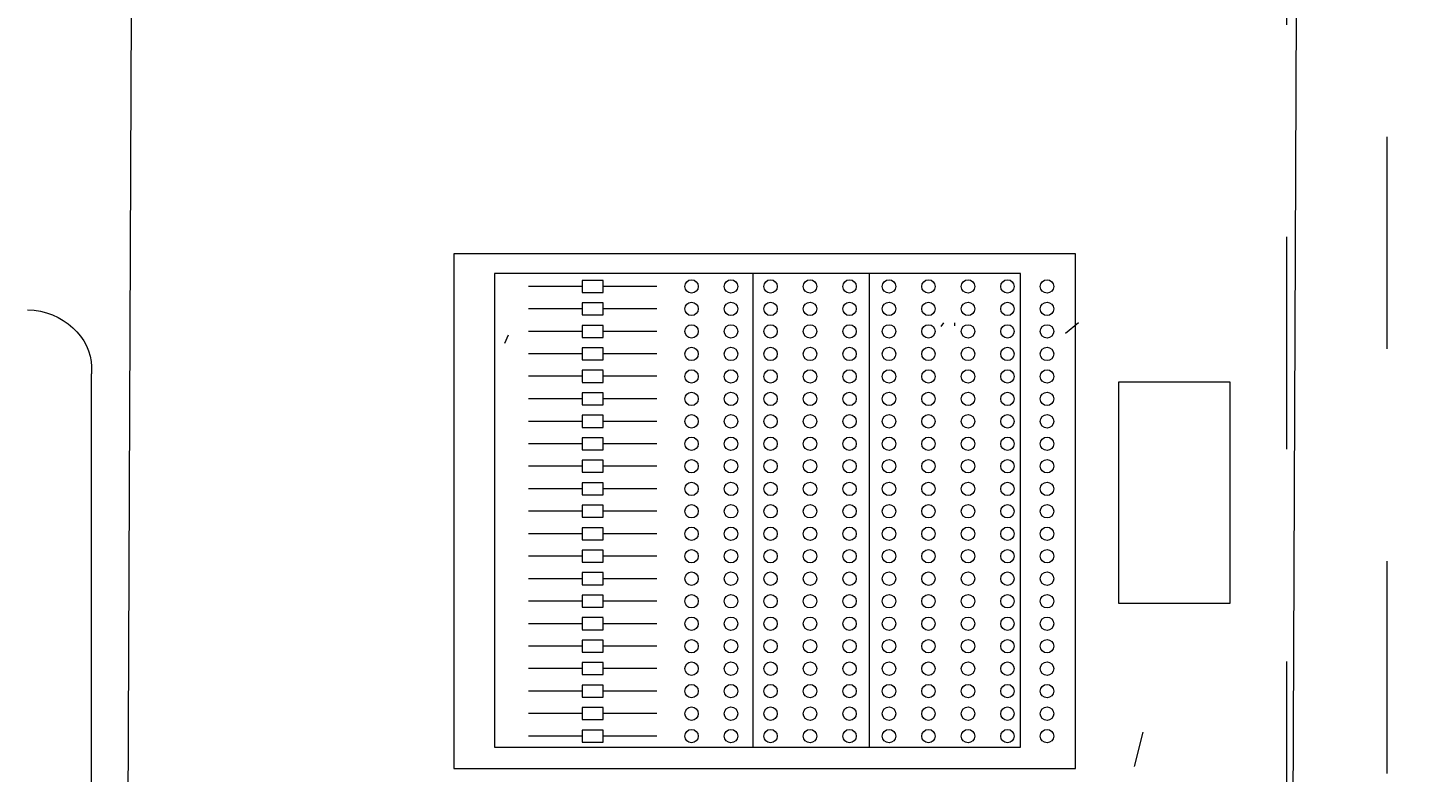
# Model space of a CAD drawing. Header units: millimetres. Extents: x -85420 to 1195317, y -69347 to 470418.
# Drawn here: x 442860 to 443894, y 64219 to 64776 of the extents above; entities that cross this region are included whole.
import ezdxf

# ---------------------------------------------------------------- set-up
doc = ezdxf.new("R2010")
doc.units = ezdxf.units.MM
doc.linetypes.add('Штрих', pattern=[6.35, 3.175, -3.175])
doc.layers.add('+АР_Размеры', color=252, linetype='Continuous', lineweight=0)
doc.layers.add('АР_лестницы', color=7, linetype='Continuous', lineweight=15, true_color=0xff24ff)
doc.layers.add('ТХ_ОБЩЕЕ', color=7, linetype='Continuous', lineweight=0, true_color=0x7b7b7b)
doc.layers.add('ТХ_обор_акт.зал', color=50, linetype='Continuous')
doc.styles.add('ГОСТ 2.304', font='CS_Gost2304.shx', dxfattribs={"oblique": 10})
doc.dimstyles.new('СПДС', dxfattribs={"dimscale": 100, "dimtxt": 2.5, "dimasz": 2.5, "dimexe": 2, "dimexo": 0.625, "dimgap": 1, "dimtad": 1, "dimdec": 0, "dimrnd": 5, "dimtxsty": 'ГОСТ 2.304', "dimblk": 'OBLIQUE', "dimblk1": 'OBLIQUE', "dimblk2": 'OBLIQUE', "dimcen": 2.5, "dimdle": 2, "dimadec": 0, "dimazin": 2, "dimtfac": 0.75, "dimtdec": 4, "dimtmove": 1, "dimatfit": 3, "dimfxl": 1, "dimtfill": 1, "dimtolj": 1, "dimarcsym": 1})

# ---------------------------------------------------------------- blocks, each defined once
blk = doc.blocks.new('_Oblique')
at = {"color": 0, "linetype": 'ByBlock', "lineweight": -2}
blk.add_line((-0.5, -0.5), (0.5, 0.5), dxfattribs=at)
blk = doc.blocks.new('*D234')
at = {"layer": '+АР_Размеры', "color": 0, "lineweight": -2, "ltscale": 100, "transparency": 16777216}
for p, q in [((442146.4, 64513.9), (442146.4, 62358.6)), ((444046.4, 63218.6), (444046.4, 62358.6)), ((444246.4, 62558.6), (441946.4, 62558.6))]:
    blk.add_line(p, q, dxfattribs=at)
at = {"layer": 'Defpoints', "color": 0, "lineweight": -2, "ltscale": 100, "transparency": 16777216}
for p in [(442146.4, 64576.4), (444046.4, 63281.1), (442146.4, 62558.6)]:
    blk.add_point(p, dxfattribs=at)
at = {"layer": '+АР_Размеры', "color": 0, "lineweight": -2, "ltscale": 100, "transparency": 16777216, "xscale": 250, "yscale": 250, "zscale": 250, "rotation": 180}
blk.add_blockref('_Oblique', (442146.4, 62558.6), dxfattribs=at)
at = {"layer": '+АР_Размеры', "color": 0, "lineweight": -2, "ltscale": 100, "transparency": 16777216, "xscale": 250, "yscale": 250, "zscale": 250}
blk.add_blockref('_Oblique', (444046.4, 62558.6), dxfattribs=at)
at = {"layer": '+АР_Размеры', "color": 0, "ltscale": 100, "transparency": 16777216, "insert": (443096.4, 62790.8), "char_height": 250, "attachment_point": 5, "style": 'ГОСТ 2.304', "bg_fill": 3, "box_fill_scale": 1.1, "bg_fill_color": 256, "bg_fill_true_color": 13158600, "bg_fill_transparency": 0}
blk.add_mtext('\\A1;1900', dxfattribs=at)
blk = doc.blocks.new('*D233')
at = {"layer": '+АР_Размеры', "color": 0, "lineweight": -2, "ltscale": 100, "transparency": 16777216}
for p, q in [((442690.7, 66479.8), (442690.7, 63082.3)), ((443579.3, 66279.8), (442490.7, 66279.8)), ((443579.3, 63282.3), (442490.7, 63282.3))]:
    blk.add_line(p, q, dxfattribs=at)
at = {"layer": 'Defpoints', "color": 0, "lineweight": -2, "ltscale": 100, "transparency": 16777216}
for p in [(443641.8, 66279.8), (442690.7, 63282.3), (443641.8, 63282.3)]:
    blk.add_point(p, dxfattribs=at)
at = {"layer": '+АР_Размеры', "color": 0, "lineweight": -2, "ltscale": 100, "transparency": 16777216, "xscale": 250, "yscale": 250, "zscale": 250}
for p, rotation in [((442690.7, 66279.8), 90), ((442690.7, 63282.3), 270)]:
    blk.add_blockref('_Oblique', p, dxfattribs=dict(at, rotation=rotation))
at = {"layer": '+АР_Размеры', "color": 0, "ltscale": 100, "transparency": 16777216, "insert": (442460.6, 64781.1), "char_height": 250, "attachment_point": 5, "rotation": 90, "style": 'ГОСТ 2.304', "bg_fill": 3, "box_fill_scale": 1.1, "bg_fill_color": 256, "bg_fill_true_color": 13158600, "bg_fill_transparency": 0}
blk.add_mtext('\\A1;3000', dxfattribs=at)
blk = doc.blocks.new('table oborud')
at = {"lineweight": 9}
blk.add_lwpolyline([(743774.8, 690012.1), (743857.8, 690012.1), (743857.8, 689846.2), (743774.8, 689846.2)], close=True, dxfattribs=at)
at = {"layer": 'ТХ_ОБЩЕЕ'}
blk.add_lwpolyline([(743742.4, 689722.9), (743742.4, 690107.9), (743277.4, 690107.9), (743277.4, 689722.9)], close=True, dxfattribs=at)
for points in [[(743701.2, 690093.1), (743307.7, 690093.1)], [(743307.7, 690093.1), (743307.7, 689738.8)], [(743501.4, 689738.8), (743501.4, 690093)], [(743588.2, 689738.8), (743588.2, 690093)], [(743701.2, 689738.8), (743701.2, 690093)], [(743373.3, 690083.4), (743333.3, 690083.4)], [(743389.1, 690087.9), (743373.3, 690087.9)], [(743373.3, 690087.9), (743373.3, 690078.9)], [(743373.3, 690078.9), (743389, 690078.9)], [(743389.1, 690078.9), (743389.1, 690087.9)], [(743429.1, 690083.4), (743389.1, 690083.4)], [(743389.1, 690071.1), (743373.3, 690071.1)], [(743373.3, 690071.1), (743373.3, 690062.1)], [(743389.1, 690062.1), (743389.1, 690071.1)], [(743373.3, 690066.6), (743333.3, 690066.6)], [(743373.3, 690062.1), (743389, 690062.1)], [(743429.1, 690066.6), (743389.1, 690066.6)], [(743373.3, 690049.8), (743333.3, 690049.8)], [(743389.1, 690054.3), (743373.3, 690054.3)], [(743373.3, 690054.3), (743373.3, 690045.3)], [(743389.1, 690045.3), (743389.1, 690054.3)], [(743429.1, 690049.8), (743389.1, 690049.8)], [(743642, 690053.4), (743644, 690056.2)], [(743651.8, 690056.2), (743651.8, 690054)], [(743735, 690048.4), (743744.7, 690056.4)], [(743317.9, 690047), (743315.2, 690040.7)], [(743373.3, 690045.3), (743389, 690045.3)], [(743389.1, 690037.5), (743373.3, 690037.5)], [(743373.3, 690037.5), (743373.3, 690028.5)], [(743389.1, 690028.5), (743389.1, 690037.5)], [(743373.3, 690033), (743333.3, 690033)], [(743373.3, 690028.5), (743389, 690028.5)], [(743429.1, 690033), (743389.1, 690033)], [(743389.1, 690020.7), (743373.3, 690020.7)], [(743373.3, 690020.7), (743373.3, 690011.7)], [(743389.1, 690011.6), (743389.1, 690020.6)], [(743373.3, 690016.2), (743333.3, 690016.2)], [(743373.3, 690011.6), (743389, 690011.6)], [(743429.1, 690016.2), (743389.1, 690016.2)], [(743373.3, 689999.3), (743333.3, 689999.3)], [(743389.1, 690003.9), (743373.3, 690003.9)], [(743373.3, 690003.9), (743373.3, 689994.9)], [(743389.1, 689994.8), (743389.1, 690003.8)], [(743429.1, 689999.3), (743389.1, 689999.3)], [(743373.3, 689994.8), (743389, 689994.8)], [(743389.1, 689987), (743373.3, 689987)], [(743373.3, 689987), (743373.3, 689978)], [(743389.1, 689978), (743389.1, 689987)], [(743373.3, 689982.5), (743333.3, 689982.5)], [(743373.3, 689978), (743389, 689978)], [(743429.1, 689982.5), (743389.1, 689982.5)], [(743373.3, 689965.7), (743333.3, 689965.7)], [(743389.1, 689970.2), (743373.3, 689970.2)], [(743373.3, 689970.2), (743373.3, 689961.2)], [(743389.1, 689961.2), (743389.1, 689970.2)], [(743429.1, 689965.7), (743389.1, 689965.7)], [(743373.3, 689961.2), (743389, 689961.2)], [(743373.3, 689948.9), (743333.3, 689948.9)], [(743389.1, 689953.4), (743373.3, 689953.4)], [(743373.3, 689953.4), (743373.3, 689944.4)], [(743373.3, 689944.4), (743389, 689944.4)], [(743389.1, 689944.4), (743389.1, 689953.4)], [(743429.1, 689948.9), (743389.1, 689948.9)], [(743389.1, 689936.6), (743373.3, 689936.6)], [(743373.3, 689936.6), (743373.3, 689927.6)], [(743389.1, 689927.5), (743389.1, 689936.5)], [(743373.3, 689932.1), (743333.3, 689932.1)], [(743373.3, 689927.5), (743389, 689927.5)], [(743429.1, 689932.1), (743389.1, 689932.1)], [(743373.3, 689915.2), (743333.3, 689915.2)], [(743389.1, 689919.8), (743373.3, 689919.8)], [(743373.3, 689919.8), (743373.3, 689910.8)], [(743389.1, 689910.7), (743389.1, 689919.7)], [(743429.1, 689915.2), (743389.1, 689915.2)], [(743373.3, 689910.7), (743389, 689910.7)], [(743389.1, 689902.9), (743373.3, 689902.9)], [(743373.3, 689902.9), (743373.3, 689893.9)], [(743389.1, 689893.9), (743389.1, 689902.9)], [(743373.3, 689898.4), (743333.3, 689898.4)], [(743373.3, 689893.9), (743389, 689893.9)], [(743429.1, 689898.4), (743389.1, 689898.4)], [(743389.1, 689886.1), (743373.3, 689886.1)], [(743373.3, 689886.1), (743373.3, 689877.1)], [(743389.1, 689877.1), (743389.1, 689886.1)], [(743373.3, 689881.6), (743333.3, 689881.6)], [(743373.3, 689877.1), (743389, 689877.1)], [(743429.1, 689881.6), (743389.1, 689881.6)], [(743373.3, 689864.8), (743333.3, 689864.8)], [(743389.1, 689869.3), (743373.3, 689869.3)], [(743373.3, 689869.3), (743373.3, 689860.3)], [(743389.1, 689860.3), (743389.1, 689869.3)], [(743429.1, 689864.8), (743389.1, 689864.8)], [(743373.3, 689860.3), (743389, 689860.3)], [(743389.1, 689852.5), (743373.3, 689852.5)], [(743373.3, 689852.5), (743373.3, 689843.5)], [(743389.1, 689843.5), (743389.1, 689852.5)], [(743373.3, 689848), (743333.3, 689848)], [(743373.3, 689843.5), (743389, 689843.5)], [(743429.1, 689848), (743389.1, 689848)], [(743373.3, 689831.1), (743333.3, 689831.1)], [(743389.1, 689835.7), (743373.3, 689835.7)], [(743373.3, 689835.7), (743373.3, 689826.7)], [(743389.1, 689826.6), (743389.1, 689835.6)], [(743429.1, 689831.1), (743389.1, 689831.1)], [(743373.3, 689826.6), (743389, 689826.6)], [(743373.3, 689814.3), (743333.3, 689814.3)], [(743389.1, 689818.8), (743373.3, 689818.8)], [(743373.3, 689818.8), (743373.3, 689809.8)], [(743373.3, 689809.8), (743389, 689809.8)], [(743389.1, 689809.8), (743389.1, 689818.8)], [(743429.1, 689814.3), (743389.1, 689814.3)], [(743389.1, 689802), (743373.3, 689802)], [(743373.3, 689802), (743373.3, 689793)], [(743389.1, 689793), (743389.1, 689802)], [(743373.3, 689797.5), (743333.3, 689797.5)], [(743373.3, 689793), (743389, 689793)], [(743429.1, 689797.5), (743389.1, 689797.5)], [(743373.3, 689780.7), (743333.3, 689780.7)], [(743389.1, 689785.2), (743373.3, 689785.2)], [(743373.3, 689785.2), (743373.3, 689776.2)], [(743389.1, 689776.2), (743389.1, 689785.2)], [(743429.1, 689780.7), (743389.1, 689780.7)], [(743373.3, 689776.2), (743389, 689776.2)], [(743373.3, 689763.9), (743333.3, 689763.9)], [(743389.1, 689768.4), (743373.3, 689768.4)], [(743373.3, 689768.4), (743373.3, 689759.4)], [(743373.3, 689759.4), (743389, 689759.4)], [(743389.1, 689759.4), (743389.1, 689768.4)], [(743429.1, 689763.9), (743389.1, 689763.9)], [(743389.1, 689751.6), (743373.3, 689751.6)], [(743373.3, 689751.6), (743373.3, 689742.6)], [(743389.1, 689742.5), (743389.1, 689751.5)], [(743786.5, 689724.4), (743793, 689749.9)], [(743307.7, 689738.8), (743701.2, 689738.8)], [(743373.3, 689747.1), (743333.3, 689747.1)], [(743373.3, 689742.5), (743389, 689742.5)], [(743429.1, 689747.1), (743389.1, 689747.1)]]:
    blk.add_lwpolyline(points, dxfattribs=at)
for centre in [(743455.2, 690083.4), (743484.7, 690083.4), (743514.3, 690083.4), (743543.8, 690083.4), (743573.4, 690083.4), (743602.9, 690083.4), (743632.4, 690083.4), (743662, 690083.4), (743691.5, 690083.4), (743721.1, 690083.4), (743455.2, 690066.6), (743484.7, 690066.6), (743514.3, 690066.6), (743543.8, 690066.6), (743573.4, 690066.6), (743602.9, 690066.6), (743632.4, 690066.6), (743662, 690066.6), (743691.5, 690066.6), (743721.1, 690066.6), (743455.2, 690049.8), (743484.7, 690049.8), (743514.3, 690049.8), (743543.8, 690049.8), (743573.4, 690049.8), (743602.9, 690049.8), (743632.4, 690049.8), (743662, 690049.8), (743691.5, 690049.8), (743721.1, 690049.8), (743455.2, 690032.9), (743484.7, 690032.9), (743514.3, 690032.9), (743543.8, 690032.9), (743573.4, 690032.9), (743602.9, 690032.9), (743632.4, 690032.9), (743662, 690032.9), (743691.5, 690032.9), (743721.1, 690032.9), (743455.2, 690016.1), (743484.7, 690016.1), (743514.3, 690016.1), (743543.8, 690016.1), (743573.4, 690016.1), (743602.9, 690016.1), (743632.4, 690016.1), (743662, 690016.1), (743691.5, 690016.1), (743721.1, 690016.1), (743455.2, 689999.3), (743484.7, 689999.3), (743514.3, 689999.3), (743543.8, 689999.3), (743573.4, 689999.3), (743602.9, 689999.3), (743632.4, 689999.3), (743662, 689999.3), (743691.5, 689999.3), (743721.1, 689999.3), (743455.2, 689982.5), (743484.7, 689982.5), (743514.3, 689982.5), (743543.8, 689982.5), (743573.4, 689982.5), (743602.9, 689982.5), (743632.4, 689982.5), (743662, 689982.5), (743691.5, 689982.5), (743721.1, 689982.5), (743455.2, 689965.7), (743484.7, 689965.7), (743514.3, 689965.7), (743543.8, 689965.7), (743573.4, 689965.7), (743602.9, 689965.7), (743632.4, 689965.7), (743662, 689965.7), (743691.5, 689965.7), (743721.1, 689965.7), (743455.2, 689948.9), (743484.7, 689948.9), (743514.3, 689948.9), (743543.8, 689948.9), (743573.4, 689948.9), (743602.9, 689948.9), (743632.4, 689948.9), (743662, 689948.9), (743691.5, 689948.9), (743721.1, 689948.9), (743455.2, 689932), (743484.7, 689932), (743514.3, 689932), (743543.8, 689932), (743573.4, 689932), (743602.9, 689932), (743632.4, 689932), (743662, 689932), (743691.5, 689932), (743721.1, 689932), (743455.2, 689915.2), (743484.7, 689915.2), (743514.3, 689915.2), (743543.8, 689915.2), (743573.4, 689915.2), (743602.9, 689915.2), (743632.4, 689915.2), (743662, 689915.2), (743691.5, 689915.2), (743721.1, 689915.2), (743455.2, 689898.4), (743484.7, 689898.4), (743514.3, 689898.4), (743543.8, 689898.4), (743573.4, 689898.4), (743602.9, 689898.4), (743632.4, 689898.4), (743662, 689898.4), (743691.5, 689898.4), (743721.1, 689898.4), (743455.2, 689881.6), (743484.7, 689881.6), (743514.3, 689881.6), (743543.8, 689881.6), (743573.4, 689881.6), (743602.9, 689881.6), (743632.4, 689881.6), (743662, 689881.6), (743691.5, 689881.6), (743721.1, 689881.6), (743455.2, 689864.8), (743484.7, 689864.8), (743514.3, 689864.8), (743543.8, 689864.8), (743573.4, 689864.8), (743602.9, 689864.8), (743632.4, 689864.8), (743662, 689864.8), (743691.5, 689864.8), (743721.1, 689864.8), (743455.2, 689847.9), (743484.7, 689847.9), (743514.3, 689847.9), (743543.8, 689847.9), (743573.4, 689847.9), (743602.9, 689847.9), (743632.4, 689847.9), (743662, 689847.9), (743691.5, 689847.9), (743721.1, 689847.9), (743455.2, 689831.1), (743484.7, 689831.1), (743514.3, 689831.1), (743543.8, 689831.1), (743573.4, 689831.1), (743602.9, 689831.1), (743632.4, 689831.1), (743662, 689831.1), (743691.5, 689831.1), (743721.1, 689831.1), (743455.2, 689814.3), (743484.7, 689814.3), (743514.3, 689814.3), (743543.8, 689814.3), (743573.4, 689814.3), (743602.9, 689814.3), (743632.4, 689814.3), (743662, 689814.3), (743691.5, 689814.3), (743721.1, 689814.3), (743455.2, 689797.5), (743484.7, 689797.5), (743514.3, 689797.5), (743543.8, 689797.5), (743573.4, 689797.5), (743602.9, 689797.5), (743632.4, 689797.5), (743662, 689797.5), (743691.5, 689797.5), (743721.1, 689797.5), (743455.2, 689780.7), (743484.7, 689780.7), (743514.3, 689780.7), (743543.8, 689780.7), (743573.4, 689780.7), (743602.9, 689780.7), (743632.4, 689780.7), (743662, 689780.7), (743691.5, 689780.7), (743721.1, 689780.7), (743455.2, 689763.8), (743484.7, 689763.8), (743514.3, 689763.8), (743543.8, 689763.8), (743573.4, 689763.8), (743602.9, 689763.8), (743632.4, 689763.8), (743662, 689763.8), (743691.5, 689763.8), (743721.1, 689763.8), (743455.2, 689747), (743484.7, 689747), (743514.3, 689747), (743543.8, 689747), (743573.4, 689747), (743602.9, 689747), (743632.4, 689747), (743662, 689747), (743691.5, 689747), (743721.1, 689747)]:
    blk.add_circle(centre, 5.01, dxfattribs=at)

msp = doc.modelspace()

# ---------------------------------------------------------------- dimensions: what is measured, and where the dimension line sits
at = {"layer": '+АР_Размеры', "ltscale": 100}
dim = msp.add_linear_dim(base=(442690.7415, 63282.267, 950), p1=(443641.8319, 66279.8344, 950), p2=(443641.8319, 63282.267, 950), angle=270, dimstyle='СПДС', override={"dimscale": 100}, dxfattribs=at)
dim.commit()
dim.dimension.update_dxf_attribs({"geometry": '*D233', "text_midpoint": (442460.5639, 64781.0507, 950)})

# ---------------------------------------------------------------- next in the draw order: dimensions: what is measured, and where the dimension line sits
dim = msp.add_linear_dim(base=(442146.4, 62558.6, 950), p1=(444046.4, 63281.1, 950), p2=(442146.4, 64576.4, 950), dimstyle='СПДС', override={"dimscale": 100}, dxfattribs=at)
dim.commit()
dim.dimension.update_dxf_attribs({"geometry": '*D234', "text_midpoint": (443096.4, 62790.8, 950)})

# ---------------------------------------------------------------- next in the draw order: linework, layer by layer
at = {"layer": 'АР_лестницы', "linetype": 'Штрих', "lineweight": 9, "ltscale": 50, "elevation": 950}
for points in [[(442926.8, 66282.3), (443876.8, 66282.3), (443876.8, 63282.3), (442926.8, 63282.3)], [(442926.8, 66207.3), (443801.8, 66207.3), (443801.8, 63357.3), (442926.8, 63357.3)]]:
    msp.add_lwpolyline(points, dxfattribs=at)
at = {"layer": 'ТХ_обор_акт.зал', "lineweight": 9, "ltscale": 100, "transparency": 33554687, "elevation": 0}
msp.add_lwpolyline([(443803, 63352.4), (442931.8, 63352.4), (442939.3, 65148.9), (443810.5, 65148.9)], close=True, dxfattribs=at)
msp.add_lwpolyline([(442907.7, 64168.3), (442907.7, 64517.5)], dxfattribs=at)
at = {"layer": 'ТХ_обор_акт.зал', "lineweight": 9, "ltscale": 100, "transparency": 33554687}
msp.add_open_spline([(442860, 64565.2, 0), (442886.5, 64565.2, 0), (442907.7, 64544, 0), (442907.7, 64522.8, 0), (442907.7, 64517.5, 0), (442907.7, 64517.5, 0), (442907.7, 64517.5, 0)], degree=3, knots=[0, 0, 0, 0, 1, 1, 1, 2, 2, 2, 2], dxfattribs=at)

# ---------------------------------------------------------------- next in the draw order: block references
at = {"lineweight": 9}
msp.add_blockref('table oborud', (-300098.5, -625500.6, 0), dxfattribs=at)

doc.saveas('drawing.dxf')
